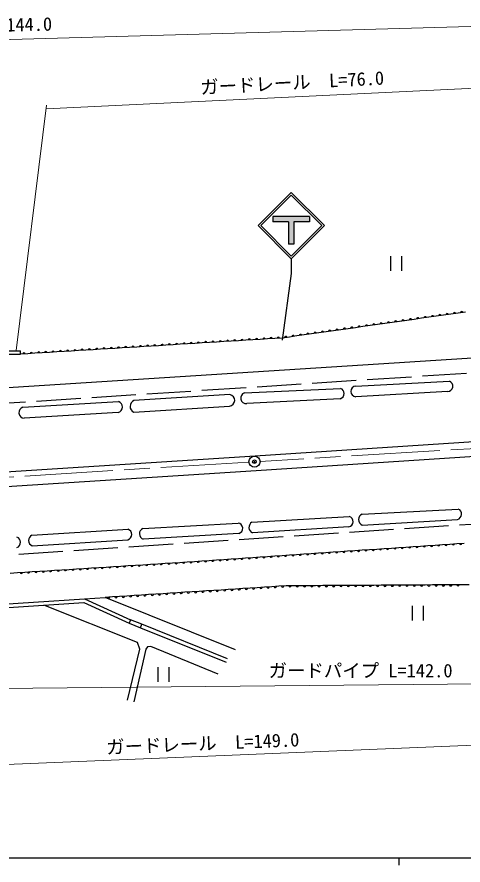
# Model space of a CAD drawing. Units: millimetres, scale not verified. Extents: x 40000 to 680000, y 20000 to 380000.
# Drawn here: x 216136 to 276703, y 204000 to 319225 of the extents above; entities that cross this region are included whole.
import ezdxf
from ezdxf.enums import TextEntityAlignment as Align

# ---------------------------------------------------------------- set-up
doc = ezdxf.new("R2010")
doc.units = ezdxf.units.MM
doc.header["$LTSCALE"] = 1000
doc.header["$PDMODE"] = 32
doc.header["$PDSIZE"] = 500
doc.linetypes.add('CHAIN', pattern=[18.5, 12, -1.5, 3.5, -1.5])
doc.linetypes.add('DASHED', pattern=[7.5, 6, -1.5])
for name, color, linetype, lineweight in [('M-BGD', 7, 'Continuous', 25), ('M-BGD-EXST', 7, 'Continuous', 25), ('M-BMK', 2, 'CHAIN', 13), ('M-BMK-SRVR', 3, 'Continuous', 25), ('M-STR-HTXT', 7, 'Continuous', 13), ('M-STR-STRC', 7, 'Continuous', 25), ('M-TTL-BAND', 7, 'Continuous', 25)]:
    doc.layers.add(name, color=color, linetype=linetype, lineweight=lineweight)
doc.layers.add('M-OTRS', color=6, linetype='Continuous')
doc.styles.add('ＭＳ ゴシック', font='')
doc.styles.get('ＭＳ ゴシック').set_extended_font_data('MS Gothic')

msp = doc.modelspace()

# ---------------------------------------------------------------- hatches: boundary and pattern name
at = {"layer": 'M-STR-STRC'}
msp.add_hatch(color=256, dxfattribs=at).paths.add_polyline_path([(250872, 292127), (255872, 292127), (255872, 291377), (253747, 291377), (253747, 288377), (252997, 288377), (252997, 291377), (250872, 291377)])

# ---------------------------------------------------------------- linework, layer by layer
at = {"layer": 'M-BGD'}
for p, q in [((276028, 278983), (275032, 278842)), ((277023, 279124), (276028, 278983)), ((267066, 277715), (266071, 277574)), ((268062, 277856), (267066, 277715)), ((269058, 277997), (268062, 277856)), ((270053, 278138), (269058, 277997)), ((271049, 278279), (270053, 278138)), ((272045, 278420), (271049, 278279)), ((273040, 278561), (272045, 278420)), ((274036, 278702), (273040, 278561)), ((275032, 278842), (274036, 278702)), ((259101, 276588), (258105, 276447)), ((260096, 276728), (259101, 276588)), ((261092, 276869), (260096, 276728)), ((262088, 277010), (261092, 276869)), ((263083, 277151), (262088, 277010)), ((264079, 277292), (263083, 277151)), ((265075, 277433), (264079, 277292)), ((266071, 277574), (265075, 277433)), ((249170, 275418), (248183, 275357)), ((250157, 275479), (249170, 275418)), ((251144, 275540), (250157, 275479)), ((252131, 275601), (251144, 275540)), ((253126, 275742), (252131, 275601)), ((254122, 275883), (253126, 275742)), ((255118, 276024), (254122, 275883)), ((256113, 276165), (255118, 276024)), ((257109, 276306), (256113, 276165)), ((258105, 276447), (257109, 276306)), ((230419, 274258), (229432, 274197)), ((231406, 274319), (230419, 274258)), ((232393, 274380), (231406, 274319)), ((233380, 274441), (232393, 274380)), ((234366, 274502), (233380, 274441)), ((235353, 274563), (234366, 274502)), ((236340, 274624), (235353, 274563)), ((237327, 274685), (236340, 274624)), ((238314, 274746), (237327, 274685)), ((239301, 274807), (238314, 274746)), ((240288, 274868), (239301, 274807)), ((241275, 274929), (240288, 274868)), ((242262, 274991), (241275, 274929)), ((243249, 275052), (242262, 274991)), ((244235, 275113), (243249, 275052)), ((245222, 275174), (244235, 275113)), ((246209, 275235), (245222, 275174)), ((247196, 275296), (246209, 275235)), ((248183, 275357), (247196, 275296)), ((207958, 268418), (297353, 274161)), ((216602, 273403), (216606, 273853)), ((217589, 273464), (216602, 273403)), ((218576, 273525), (217589, 273464)), ((219563, 273586), (218576, 273525)), ((220550, 273647), (219563, 273586)), ((221537, 273709), (220550, 273647)), ((222524, 273770), (221537, 273709)), ((223511, 273831), (222524, 273770)), ((224497, 273892), (223511, 273831)), ((225484, 273953), (224497, 273892)), ((226471, 274014), (225484, 273953)), ((227458, 274075), (226471, 274014)), ((228445, 274136), (227458, 274075)), ((229432, 274197), (228445, 274136)), ((262111, 269083), (274850, 269758)), ((247015, 268139), (260072, 268765)), ((245057, 267911), (232020, 267101)), ((260041, 267359), (247333, 266693)), ((274608, 268322), (262128, 267629)), ((216934, 266196), (229934, 266979)), ((231998, 265512), (245003, 266366)), ((229870, 265492), (217094, 264709)), ((262999, 251683), (276055, 252373)), ((248036, 250585), (261236, 251341)), ((233220, 249729), (246168, 250471)), ((263016, 250197), (275949, 250958)), ((218141, 248830), (231212, 249635)), ((246252, 249060), (233280, 248271)), ((261203, 249947), (248120, 249124)), ((218199, 247365), (231205, 248191)), ((275881, 247680), (276870, 247747)), ((259058, 246534), (260048, 246601)), ((260048, 246601), (261037, 246668)), ((261037, 246668), (262027, 246736)), ((262027, 246736), (263017, 246803)), ((263017, 246803), (264006, 246871)), ((264006, 246871), (264996, 246938)), ((264996, 246938), (265985, 247006)), ((265985, 247006), (266975, 247073)), ((266975, 247073), (267964, 247140)), ((267964, 247140), (268954, 247208)), ((268954, 247208), (269943, 247275)), ((269943, 247275), (270933, 247343)), ((270933, 247343), (271923, 247410)), ((271923, 247410), (272912, 247477)), ((272912, 247477), (273902, 247545)), ((273902, 247545), (274891, 247612)), ((274891, 247612), (275881, 247680)), ((242236, 245387), (243225, 245455)), ((243225, 245455), (244215, 245522)), ((244215, 245522), (245205, 245590)), ((245205, 245590), (246194, 245657)), ((246194, 245657), (247184, 245725)), ((247184, 245725), (248173, 245792)), ((248173, 245792), (249163, 245859)), ((249163, 245859), (250152, 245927)), ((250152, 245927), (251142, 245994)), ((251142, 245994), (252131, 246062)), ((252131, 246062), (253121, 246129)), ((253121, 246129), (254111, 246196)), ((254111, 246196), (255100, 246264)), ((255100, 246264), (256090, 246331)), ((256090, 246331), (257079, 246399)), ((257079, 246399), (258069, 246466)), ((258069, 246466), (259058, 246534)), ((224231, 244240), (225233, 244303)), ((225233, 244303), (226234, 244366)), ((226234, 244366), (227236, 244430)), ((227236, 244430), (228237, 244493)), ((228237, 244493), (229239, 244556)), ((229239, 244556), (230241, 244620)), ((230241, 244620), (231242, 244683)), ((231242, 244683), (232244, 244746)), ((232244, 244746), (233245, 244809)), ((233245, 244809), (234247, 244873)), ((234247, 244873), (235249, 244936)), ((235249, 244936), (236250, 244999)), ((236250, 244999), (237252, 245063)), ((237252, 245063), (238254, 245126)), ((238254, 245126), (239255, 245189)), ((239255, 245189), (240257, 245253)), ((240257, 245253), (241246, 245320)), ((241246, 245320), (242236, 245387)), ((215217, 243670), (216218, 243733)), ((216218, 243733), (217220, 243797)), ((217220, 243797), (218221, 243860)), ((218221, 243860), (219223, 243923)), ((219223, 243923), (220225, 243986)), ((220225, 243986), (221226, 244050)), ((221226, 244050), (222228, 244113)), ((222228, 244113), (223229, 244176)), ((223229, 244176), (224231, 244240)), ((259649, 241974), (258656, 241968)), ((260642, 241979), (259649, 241974)), ((261635, 241985), (260642, 241979)), ((262628, 241991), (261635, 241985)), ((263621, 241996), (262628, 241991)), ((264614, 242002), (263621, 241996)), ((265607, 242008), (264614, 242002)), ((266601, 242014), (265607, 242008)), ((267594, 242019), (266601, 242014)), ((268587, 242025), (267594, 242019)), ((269580, 242031), (268587, 242025)), ((270573, 242036), (269580, 242031)), ((271566, 242042), (270573, 242036)), ((272559, 242048), (271566, 242042)), ((273552, 242053), (272559, 242048)), ((274545, 242059), (273552, 242053)), ((275538, 242065), (274545, 242059)), ((276531, 242070), (275538, 242065)), ((277524, 242076), (276531, 242070)), ((235974, 240863), (234990, 240800)), ((236958, 240926), (235974, 240863)), ((237942, 240989), (236958, 240926)), ((238925, 241052), (237942, 240989)), ((239909, 241115), (238925, 241052)), ((240893, 241178), (239909, 241115)), ((241877, 241241), (240893, 241178)), ((242860, 241304), (241877, 241241)), ((243844, 241367), (242860, 241304)), ((244828, 241430), (243844, 241367)), ((245811, 241493), (244828, 241430)), ((246795, 241556), (245811, 241493)), ((247779, 241619), (246795, 241556)), ((248763, 241682), (247779, 241619)), ((249746, 241745), (248763, 241682)), ((250730, 241808), (249746, 241745)), ((251714, 241871), (250730, 241808)), ((252698, 241934), (251714, 241871)), ((253691, 241939), (252698, 241934)), ((254684, 241945), (253691, 241939)), ((255677, 241951), (254684, 241945)), ((256670, 241957), (255677, 241951)), ((257663, 241962), (256670, 241957)), ((258656, 241968), (257663, 241962)), ((225304, 240176), (228104, 240359)), ((225304, 240176), (231572, 237323)), ((229088, 240422), (228104, 240359)), ((245811, 233220), (228104, 240359)), ((230072, 240485), (229088, 240422)), ((231055, 240548), (230072, 240485)), ((232039, 240611), (231055, 240548)), ((233023, 240674), (232039, 240611)), ((234007, 240737), (233023, 240674)), ((234990, 240800), (234007, 240737)), ((231572, 237323), (231374, 236863)), ((232905, 236245), (233092, 236708)), ((232905, 236245), (244532, 231543)), ((244720, 232007), (233092, 236708))]:
    msp.add_line(p, q, dxfattribs=at)
at = {"layer": 'M-BGD', "linetype": 'DASHED'}
for p, q in [((198960, 274001), (216606, 273853)), ((198965, 273551), (216602, 273403)), ((231374, 236863), (232905, 236245)), ((233092, 236708), (231572, 237323))]:
    msp.add_line(p, q, dxfattribs=at)
for points in [[(207958, 268418), (211318, 266550), (294972, 271997)], [(191178, 242150), (193924, 244759), (295017, 251460)]]:
    msp.add_lwpolyline(points, dxfattribs=at)
at = {"layer": 'M-BGD'}
for points in [[(132191, 257092), (143015, 255733), (151064, 255218), (159609, 255068), (176313, 255262), (203963, 256733), (248499, 259582), (292024, 262433), (325309, 264483), (359759, 266393), (397929, 268483), (433901, 269925), (433725, 269918)], [(131941, 254995), (142837, 253740), (150983, 253219), (159603, 253067), (176378, 253263), (204080, 254736), (248628, 257586), (292151, 260437), (325426, 262486), (359869, 264396), (398024, 266486), (433981, 267927), (444702, 268529)], [(142026, 237212), (158401, 236238), (176808, 236477), (225211, 239669)], [(142055, 237711), (158412, 236739), (176788, 236977), (225304, 240176)], [(225211, 239669), (231374, 236863), (231376, 236863)], [(231164, 226384), (232800, 233346), (232504, 234244), (219780, 239311)], [(243456, 229937), (234304, 233688), (233856, 233644), (233637, 233349), (232025, 226162)]]:
    msp.add_lwpolyline(points, dxfattribs=at)
for centre, radius, start, end in [((274537, 278754), 169, 14.39906, 181.71031), ((275532, 278894), 169, 14.40169, 181.71154), ((276528, 279035), 169, 14.40169, 181.71154), ((266571, 277626), 169, 14.40169, 181.71154), ((267567, 277767), 169, 14.40111, 181.70874), ((268562, 277908), 169, 14.39788, 181.71197), ((269558, 278049), 169, 14.40169, 181.71154), ((270554, 278190), 169, 14.40169, 181.71154), ((271549, 278331), 169, 14.40169, 181.71154), ((272545, 278472), 169, 14.40169, 181.71154), ((273541, 278613), 169, 14.40164, 181.70821), ((258605, 276499), 169, 14.40287, 181.70989), ((259601, 276640), 169, 14.40169, 181.71154), ((260597, 276780), 169, 14.40169, 181.71154), ((261592, 276921), 169, 14.40164, 181.70821), ((262588, 277062), 169, 14.39788, 181.71197), ((263584, 277203), 169, 14.40169, 181.71154), ((264580, 277344), 169, 14.40169, 181.71154), ((265575, 277485), 169, 14.40287, 181.70989), ((246704, 275250), 166, 8.92629, 178.15329), ((247691, 275311), 166, 8.92249, 178.15709), ((248677, 275372), 166, 8.92249, 178.15709), ((249664, 275433), 166, 8.92249, 178.15709), ((250651, 275494), 166, 8.92099, 178.15881), ((251638, 275555), 166, 8.92099, 178.15881), ((252631, 275653), 169, 14.40169, 181.71154), ((253627, 275794), 169, 14.40169, 181.71154), ((254622, 275935), 169, 14.40169, 181.71154), ((255618, 276076), 169, 14.40164, 181.70821), ((256614, 276217), 169, 14.39906, 181.71031), ((257610, 276358), 169, 14.40169, 181.71154), ((227953, 274090), 166, 8.92273, 178.15685), ((228939, 274151), 166, 8.92652, 178.15306), ((229926, 274212), 166, 8.92249, 178.15709), ((230913, 274273), 166, 8.92249, 178.15709), ((231900, 274334), 166, 8.92249, 178.15709), ((232887, 274395), 166, 8.92099, 178.15881), ((233874, 274456), 166, 8.92099, 178.15881), ((234861, 274517), 166, 8.92099, 178.15881), ((235848, 274578), 166, 8.92099, 178.15881), ((236835, 274639), 166, 8.92273, 178.15685), ((237822, 274700), 166, 8.92629, 178.15329), ((238808, 274761), 166, 8.92249, 178.15709), ((239795, 274822), 166, 8.92249, 178.15709), ((240782, 274883), 166, 8.92249, 178.15709), ((241769, 274945), 166, 8.92099, 178.15881), ((242756, 275006), 166, 8.92099, 178.15881), ((243743, 275067), 166, 8.92099, 178.15881), ((244730, 275128), 166, 8.92273, 178.15685), ((245717, 275189), 166, 8.92273, 178.15685), ((217097, 273418), 166, 8.92099, 178.15881), ((218084, 273479), 166, 8.92099, 178.15881), ((219070, 273540), 166, 8.92273, 178.15685), ((220057, 273601), 166, 8.92652, 178.15306), ((221044, 273663), 166, 8.92249, 178.15709), ((222031, 273724), 166, 8.92249, 178.15709), ((223018, 273785), 166, 8.92249, 178.15709), ((224005, 273846), 166, 8.92249, 178.15709), ((224992, 273907), 166, 8.92099, 178.15881), ((225979, 273968), 166, 8.92099, 178.15881), ((226966, 274029), 166, 8.92099, 178.15881), ((274570, 269067), 746, 272.94559, 67.90633), ((259829, 268067), 739, 286.68314, 70.80807), ((262202, 268357), 732, 97.16237, 264.20184), ((244915, 267143), 782, 276.46995, 79.52494), ((247264, 267436), 746, 109.51205, 275.2873), ((217152, 265467), 761, 106.63485, 265.63993), ((229680, 266245), 777, 284.18124, 70.89252), ((232358, 266302), 868, 112.92717, 245.51398), ((275741, 251685), 756, 285.95431, 65.46686), ((261059, 250648), 716, 281.62408, 75.61583), ((263327, 250944), 809, 113.96148, 247.40248), ((246068, 249757), 721, 284.71717, 82.07265), ((248468, 249877), 830, 121.38403, 245.19453), ((230940, 248914), 770, 290.09613, 69.33309), ((233562, 249013), 794, 115.52448, 249.16937), ((215814, 247847), 790, 294.08929, 65.91071), ((218529, 248112), 816, 118.36064, 246.13068), ((260542, 246651), 166, 189.45883, 358.33878), ((261531, 246718), 166, 189.45509, 358.33906), ((262521, 246786), 166, 189.45509, 358.33906), ((263510, 246853), 166, 189.45509, 358.33906), ((264500, 246920), 166, 189.45656, 358.33736), ((265489, 246988), 166, 189.45509, 358.33906), ((266479, 247055), 166, 189.45509, 358.33906), ((267468, 247123), 166, 189.45509, 358.33906), ((268458, 247190), 166, 189.45509, 358.33906), ((269448, 247258), 166, 189.4603, 358.33707), ((270437, 247325), 166, 189.45883, 358.33878), ((271427, 247392), 166, 189.45883, 358.33878), ((272416, 247460), 166, 189.45883, 358.33878), ((273406, 247527), 166, 189.45883, 358.33878), ((274395, 247595), 166, 189.45656, 358.33736), ((275385, 247662), 166, 189.45509, 358.33906), ((276374, 247730), 166, 189.45509, 358.33906), ((242730, 245437), 166, 189.45509, 358.33906), ((243719, 245505), 166, 189.4603, 358.33707), ((244709, 245572), 166, 189.4603, 358.33707), ((245698, 245639), 166, 189.45883, 358.33878), ((246688, 245707), 166, 189.45883, 358.33878), ((247677, 245774), 166, 189.45883, 358.33878), ((248667, 245842), 166, 189.45509, 358.33906), ((249656, 245909), 166, 189.45656, 358.33736), ((250646, 245977), 166, 189.45509, 358.33906), ((251636, 246044), 166, 189.45509, 358.33906), ((252625, 246111), 166, 189.45509, 358.33906), ((253615, 246179), 166, 189.45509, 358.33906), ((254604, 246246), 166, 189.45656, 358.33736), ((255594, 246314), 166, 189.45509, 358.33906), ((256583, 246381), 166, 189.45883, 358.33878), ((257573, 246449), 166, 189.45883, 358.33878), ((258562, 246516), 166, 189.45883, 358.33878), ((259552, 246583), 166, 189.4603, 358.33707), ((224731, 244290), 168, 189.84735, 357.38501), ((225732, 244353), 168, 189.84588, 357.3867), ((226734, 244416), 168, 189.84735, 357.38501), ((227736, 244479), 168, 189.84735, 357.38501), ((228737, 244543), 168, 189.84588, 357.3867), ((229739, 244606), 168, 189.84728, 357.38851), ((230740, 244669), 168, 189.84728, 357.38851), ((231742, 244733), 168, 189.84588, 357.3867), ((232744, 244796), 168, 189.84735, 357.38501), ((233745, 244859), 168, 189.84735, 357.38501), ((234747, 244923), 168, 189.84588, 357.3867), ((235748, 244986), 168, 189.84735, 357.38501), ((236750, 245049), 168, 189.84728, 357.38851), ((237752, 245113), 168, 189.8458, 357.3902), ((238753, 245176), 168, 189.84735, 357.38501), ((239755, 245239), 168, 189.84735, 357.38501), ((240750, 245302), 166, 189.45509, 358.33906), ((241740, 245370), 166, 189.45509, 358.33906), ((216718, 243783), 168, 189.8458, 357.3902), ((217719, 243846), 168, 189.84735, 357.38501), ((218721, 243910), 168, 189.84735, 357.38501), ((219723, 243973), 168, 189.84588, 357.3867), ((220724, 244036), 168, 189.84735, 357.38501), ((221726, 244100), 168, 189.84735, 357.38501), ((222728, 244163), 168, 189.8458, 357.3902), ((223729, 244226), 168, 189.84728, 357.38851), ((259152, 241987), 166, 185.96129, 354.69644), ((260146, 241993), 166, 185.96129, 354.69644), ((261139, 241998), 166, 185.95749, 354.70024), ((262132, 242004), 166, 185.95749, 354.70024), ((263125, 242010), 166, 185.95749, 354.70024), ((264118, 242016), 166, 185.95749, 354.70024), ((265111, 242021), 166, 185.95765, 354.69662), ((266104, 242027), 166, 185.96129, 354.69644), ((267097, 242033), 166, 185.95749, 354.70024), ((268090, 242038), 166, 185.95749, 354.70024), ((269083, 242044), 166, 185.95749, 354.70024), ((270076, 242050), 166, 185.95749, 354.70024), ((271069, 242055), 166, 185.95749, 354.70024), ((272062, 242061), 166, 185.96129, 354.69644), ((273055, 242067), 166, 185.95749, 354.70024), ((274048, 242073), 166, 185.95749, 354.70024), ((275041, 242078), 166, 185.95749, 354.70024), ((276035, 242084), 166, 185.95749, 354.70024), ((235481, 240846), 165, 188.87406, 358.45438), ((236465, 240909), 165, 188.87231, 358.45635), ((237449, 240972), 165, 188.87251, 358.45963), ((238433, 241035), 165, 188.87256, 358.4561), ((239416, 241098), 165, 188.87026, 358.45818), ((240400, 241161), 165, 188.87401, 358.45791), ((241384, 241224), 165, 188.87256, 358.4561), ((242367, 241287), 165, 188.86876, 358.4599), ((243351, 241350), 165, 188.87256, 358.4561), ((244335, 241413), 165, 188.87406, 358.45438), ((245319, 241476), 165, 188.86852, 358.46014), ((246302, 241539), 165, 188.87256, 358.4561), ((247286, 241602), 165, 188.87256, 358.4561), ((248270, 241665), 165, 188.87401, 358.45791), ((249254, 241728), 165, 188.87406, 358.45438), ((250237, 241791), 165, 188.87256, 358.4561), ((251221, 241854), 165, 188.87251, 358.45963), ((252205, 241917), 165, 188.87256, 358.4561), ((253194, 241953), 166, 185.96129, 354.69644), ((254187, 241959), 166, 185.95749, 354.70024), ((255180, 241964), 166, 185.95749, 354.70024), ((256173, 241970), 166, 185.95749, 354.70024), ((257166, 241976), 166, 185.95749, 354.70024), ((258159, 241981), 166, 185.95749, 354.70024), ((228595, 240405), 165, 188.86876, 358.4599), ((229579, 240468), 165, 188.87251, 358.45963), ((230563, 240531), 165, 188.87406, 358.45438), ((231546, 240594), 165, 188.86852, 358.46014), ((232530, 240657), 165, 188.87256, 358.4561), ((233514, 240720), 165, 188.87256, 358.4561), ((234498, 240783), 165, 188.87251, 358.45963)]:
    msp.add_arc(centre, radius, start, end, dxfattribs=at)
at = {"layer": 'M-BGD-EXST'}
for p, q in [((266836, 286746), (266836, 284746)), ((268336, 286746), (268336, 284746)), ((269810, 239227), (269810, 237227)), ((271310, 239227), (271310, 237227)), ((235251, 230881), (235251, 228881)), ((236751, 230881), (236751, 228881))]:
    msp.add_line(p, q, dxfattribs=at)
at = {"layer": 'M-BMK'}
for p, q in [((347420, 264733), (249136, 258846)), ((247639, 258754), (172937, 254086))]:
    msp.add_line(p, q, dxfattribs=at)
at = {"layer": 'M-BMK-SRVR'}
msp.add_circle((248387, 258801), 750, dxfattribs=at)
at = {"layer": 'M-OTRS'}
msp.add_point((248387, 258801), dxfattribs=at)
at = {"layer": 'M-STR-HTXT'}
for p, q in [((295666, 318444), (155532, 314507)), ((289702, 310110), (220104, 306749)), ((216022, 273889), (220165, 307244)), ((285806, 228703), (207167, 227912)), ((286375, 220607), (141699, 214654))]:
    msp.add_line(p, q, dxfattribs=at)
at = {"layer": 'M-STR-STRC'}
for p, q in [((248873, 290878), (253373, 295378)), ((249226, 290878), (253373, 295024)), ((257873, 290877), (253373, 295378)), ((257520, 290877), (253373, 295024)), ((255872, 292127), (250872, 292127)), ((250872, 292127), (250872, 291377)), ((255872, 292127), (255872, 291377)), ((248873, 290878), (253373, 286377)), ((249226, 290878), (253373, 286731)), ((252997, 291377), (250872, 291377)), ((252997, 291377), (252997, 288377)), ((253373, 286731), (257520, 290877)), ((253373, 286377), (257873, 290877)), ((253747, 291377), (253747, 288377)), ((255872, 291377), (253747, 291377)), ((253747, 288377), (252997, 288377)), ((253373, 286377), (253373, 284377)), ((253373, 284377), (252131, 275290))]:
    msp.add_line(p, q, dxfattribs=at)
at = {"layer": 'M-TTL-BAND'}
for p, q in [((40000, 205000), (579000, 205000)), ((268000, 205000), (268000, 204000))]:
    msp.add_line(p, q, dxfattribs=at)

# ---------------------------------------------------------------- texts
at = {"layer": 'M-STR-HTXT', "style": 'ＭＳ ゴシック'}
for s, rotation, p in [('ガードパイプ L=144.0', 1.261, (208422, 318012)), ('ガードレール\u3000L=76.0', 2.997, (253503, 310306)), ('ガードレール\u3000L=149.0', 2.292, (241364, 220520))]:
    msp.add_text(s, height=1833, rotation=rotation, dxfattribs=at).set_placement(p, align=Align.MIDDLE_CENTER)
msp.add_text('ガードパイプ L=142.0', height=1833, dxfattribs=at).set_placement((262792, 230417), align=Align.MIDDLE_CENTER)

doc.saveas('drawing.dxf')
